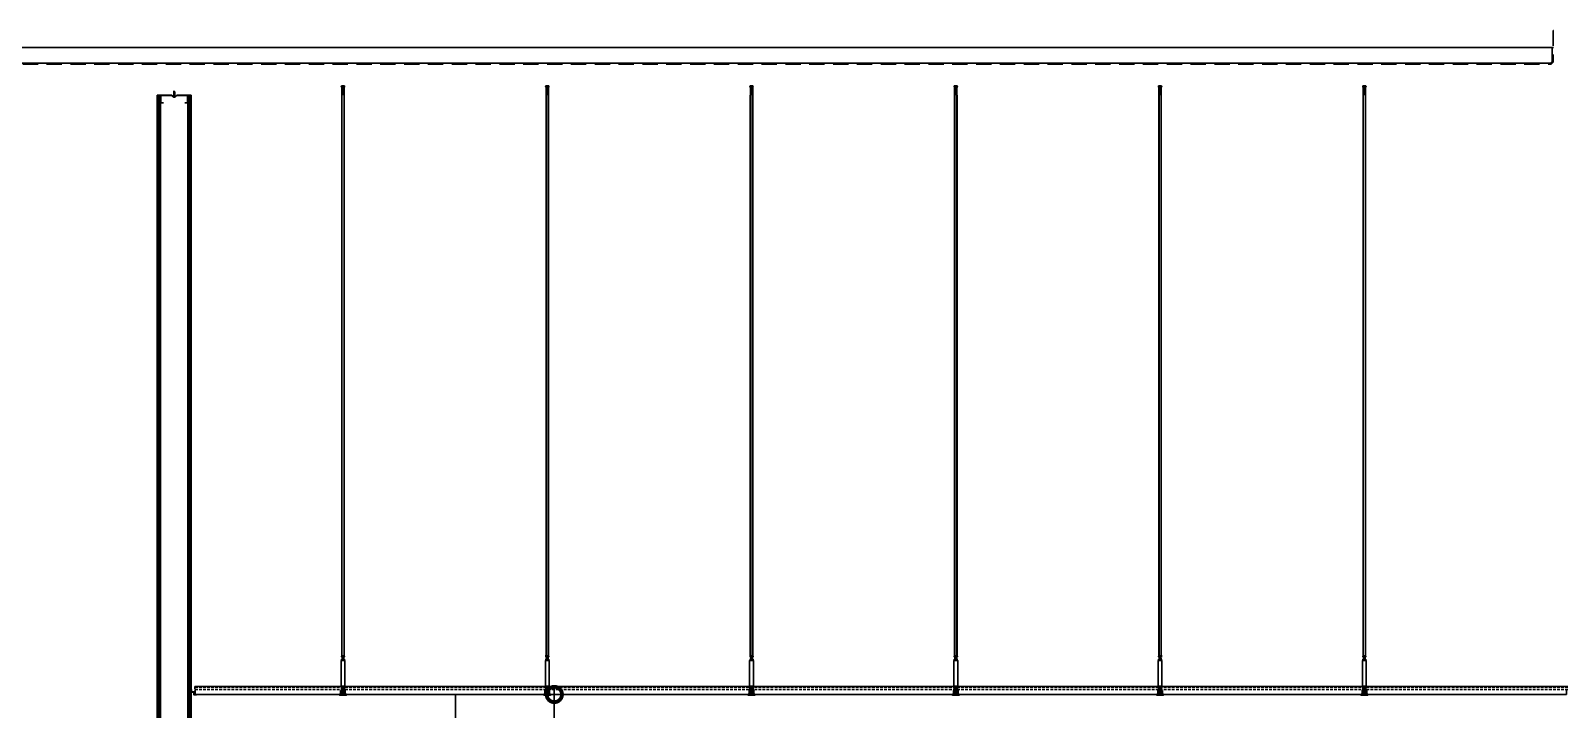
# Model space of a CAD drawing. Header units: millimetres. Extents: x 19868 to 801382, y -4805 to 85279.
# Drawn here: x 542794 to 551775, y 71291 to 75279 of the extents above; entities that cross this region are included whole.
import ezdxf

# ---------------------------------------------------------------- set-up
doc = ezdxf.new("R2010")
doc.units = ezdxf.units.MM
doc.header["$LTSCALE"] = 250
for name, pattern in [('A2', [8, 2, -2, 2, -2]), ('CENTER', [50.8, 31.75, -6.35, 6.35, -6.35]), ('CENTER2', [28.575, 19.05, -3.175, 3.175, -3.175]), ('H1', [1.5, 1, -0.5]), ('HID', [2.8, 1.8, -1]), ('HIDDEN', [9.525, 6.35, -3.175])]:
    doc.linetypes.add(name, pattern=pattern)
doc.layers.get('Defpoints').update_dxf_attribs({"color": 151})
for name, color, linetype in [('8입면선', 8, 'Continuous'), ('A-ETC-SERVER', 5, 'H1'), ('A-FIN', 6, 'Continuous'), ('A-FIN-8', 8, 'Continuous'), ('A-WALL-D', 7, 'Continuous'), ('A-WP', 1, 'HID'), ('C-1', 252, 'Continuous'), ('C-HANGER', 8, 'Continuous'), ('C-HANGER-C', 8, 'Continuous'), ('C-sec', 252, 'Continuous'), ('C-STL4', 252, 'Continuous'), ('C-STL6', 8, 'Continuous'), ('C-T-BAR MAIN-', 252, 'Continuous'), ('C-삼성엔지니어링_CEILING', 252, 'Continuous'), ('C-압출', 252, 'Continuous'), ('GAGAM-DT', 7, 'Continuous'), ('MO-S', 3, 'Continuous'), ('입면', 7, 'Continuous')]:
    doc.layers.add(name, color=color, linetype=linetype)
doc.layers.add('C-중심선', color=252, linetype='CENTER2', lineweight=20)
doc.layers.add('CK', color=221, linetype='Continuous', plot=False)
doc.styles.add('Gdim', font='')
doc.styles.get('Gdim').set_extended_font_data('Dotum')
doc.dimstyles.new('Gdim50', dxfattribs={"dimscale": 30, "dimtxt": 3, "dimasz": 6, "dimexe": 1.5, "dimexo": 2, "dimgap": 1, "dimtad": 1, "dimdec": 0, "dimzin": 0, "dimdsep": 46, "dimlunit": 6, "dimtxsty": 'Gdim', "dimblk": 'DOTSMALL', "dimcen": 1.5, "dimdle": 1.5, "dimclrd": 256, "dimclre": 256, "dimclrt": 256, "dimazin": 0, "dimtfac": 1, "dimtdec": 0, "dimtix": 1, "dimtmove": 2, "dimatfit": 3, "dimldrblk": 'DOTSMALL', "dimfxl": 1.5, "dimtolj": 1, "dimtzin": 0, "dimlwd": -1, "dimlwe": -1, "dimarcsym": 1})

# ---------------------------------------------------------------- blocks, each defined once
blk = doc.blocks.new('usgh')
at = {"layer": 'C-STL4'}
blk.add_lwpolyline([(1763311, 329517), (1763311, 329599), (1763381, 329599), (1763381, 329517)], close=True, dxfattribs=at)
at = {"layer": 'C-압출', "color": 252, "linetype": 'Continuous', "lineweight": 40, "extrusion": (0, 0, -1)}
for p, q in [((1763325, 329522), (1763320, 329517)), ((1763325, 329599), (1763322, 329596)), ((1763322, 329596), (1763325, 329592)), ((1763325, 329592), (1763322, 329588)), ((1763322, 329588), (1763325, 329584)), ((1763325, 329584), (1763322, 329580)), ((1763322, 329580), (1763325, 329576)), ((1763325, 329576), (1763322, 329572)), ((1763322, 329572), (1763325, 329568)), ((1763325, 329568), (1763322, 329565)), ((1763322, 329565), (1763325, 329561)), ((1763325, 329561), (1763322, 329557)), ((1763322, 329557), (1763325, 329553)), ((1763325, 329553), (1763322, 329549)), ((1763322, 329549), (1763325, 329545)), ((1763325, 329545), (1763322, 329541)), ((1763322, 329541), (1763325, 329538)), ((1763325, 329538), (1763322, 329534)), ((1763322, 329534), (1763325, 329530)), ((1763325, 329530), (1763322, 329526)), ((1763322, 329526), (1763325, 329522)), ((1763363, 329517), (1763368, 329522)), ((1763364, 329596), (1763368, 329599)), ((1763368, 329592), (1763364, 329596)), ((1763364, 329588), (1763368, 329592)), ((1763368, 329584), (1763364, 329588)), ((1763364, 329580), (1763368, 329584)), ((1763368, 329576), (1763364, 329580)), ((1763364, 329572), (1763368, 329576)), ((1763368, 329568), (1763364, 329572)), ((1763364, 329565), (1763368, 329568)), ((1763368, 329561), (1763364, 329565)), ((1763364, 329557), (1763368, 329561)), ((1763368, 329553), (1763364, 329557)), ((1763364, 329549), (1763368, 329553)), ((1763368, 329545), (1763364, 329549)), ((1763364, 329541), (1763368, 329545)), ((1763368, 329538), (1763364, 329541)), ((1763364, 329534), (1763368, 329538)), ((1763368, 329530), (1763364, 329534)), ((1763364, 329526), (1763368, 329530)), ((1763368, 329522), (1763364, 329526))]:
    blk.add_line(p, q, dxfattribs=at)
at = {"layer": 'C-중심선'}
blk.add_line((1763346, 329623), (1763346, 329480), dxfattribs=at)
blk = doc.blocks.new('r6okghj')
at = {"layer": 'C-삼성엔지니어링_CEILING'}
for p, q in [((1770244, 316436), (1770234, 316431)), ((1770244, 316390), (1770234, 316396)), ((1770344, 316436), (1770244, 316436)), ((1770253, 316436), (1770264, 316431)), ((1770253, 316390), (1770264, 316396)), ((1770274, 316436), (1770264, 316431)), ((1770264, 316396), (1770264, 316431)), ((1770274, 316390), (1770264, 316396)), ((1770314, 316436), (1770324, 316431)), ((1770314, 316390), (1770324, 316396)), ((1770334, 316436), (1770324, 316431)), ((1770324, 316396), (1770324, 316431)), ((1770334, 316390), (1770324, 316396)), ((1770344, 316436), (1770354, 316431)), ((1770344, 316390), (1770354, 316396))]:
    blk.add_line(p, q, dxfattribs=at)
for points in [[(1770234, 316431), (1770234, 316396)], [(1770244, 316390), (1770344, 316390)], [(1770354, 316396), (1770354, 316431)]]:
    blk.add_lwpolyline(points, dxfattribs=at)
blk = doc.blocks.new('격자틀-1')
at = {"layer": 'C-HANGER'}
for p, q in [((-16.4, 230.4), (6.3, 230.4)), ((-16.4, 230.4), (-16.4, 228.9)), ((-16.4, 228.9), (6.3, 228.9)), ((6.3, 230.4), (6.3, 228.9))]:
    blk.add_line(p, q, dxfattribs=at)
at = {"layer": 'C-HANGER-C'}
for p, q in [((-16.1, 52.1), (-16.1, 202)), ((6, 202), (-16.1, 202)), ((6, 52.1), (6, 202)), ((6, 52.1), (-16.1, 52.1))]:
    blk.add_line(p, q, dxfattribs=at)
at = {"layer": 'C-STL6', "linetype": 'CENTER2', "ltscale": 20}
blk.add_line((-5, 52.7), (-5, -5), dxfattribs=at)
at = {"layer": 'C-T-BAR MAIN-'}
blk.add_lwpolyline([(-14.3, 41.1), (-14.3, 52.1), (4.2, 52.1), (4.2, 41.1), (2.2, 41.1), (2.2, 50.1), (-12.3, 50.1), (-12.3, 41.1), (-14.3, 41.1)], dxfattribs=at)
at = {"layer": 'C-삼성엔지니어링_CEILING'}
for p, q in [((-14, 202), (-14, 203.8)), ((-12.4, 210.8), (-13.9, 209.9)), ((-12.4, 203.8), (-13.9, 204.7)), ((2.3, 210.8), (-12.4, 210.8)), ((2.3, 203.8), (-12.4, 203.8)), ((-11.1, 210.8), (-9.5, 209.9)), ((-11.1, 203.8), (-9.5, 204.7)), ((-10.7, 220.3), (-2.2, 222)), ((-10.7, 220.3), (-9.9, 221.6)), ((-10.7, 218.1), (1, 220.5)), ((-10.7, 220.3), (-9.9, 219.4)), ((-10.7, 218.1), (-9.9, 219.4)), ((-10.7, 215.9), (1, 218.3)), ((-10.7, 218.1), (-9.9, 217.2)), ((-10.7, 215.9), (-9.9, 217.2)), ((-10.7, 213.7), (1, 216.1)), ((-10.7, 215.9), (-9.9, 215)), ((-10.7, 213.7), (-9.9, 215)), ((-10.7, 213.7), (-9.9, 212.8)), ((-10.4, 213.4), (-10.4, 210.8)), ((-10.3, 222), (-9.9, 221.6)), ((-9.9, 221.6), (-7.6, 222)), ((-9.9, 221.6), (-7.6, 222)), ((-9.9, 219.4), (-0.2, 221.3)), ((-9.9, 219.4), (-0.2, 221.3)), ((-9.9, 217.2), (-0.2, 219.1)), ((-9.9, 217.2), (-0.2, 219.1)), ((-9.9, 215), (-0.2, 216.9)), ((-9.9, 215), (-0.2, 216.9)), ((-9.9, 212.8), (-0.2, 214.7)), ((-9.9, 212.8), (-0.2, 214.7)), ((-8, 210.8), (-9.5, 209.9)), ((-9.5, 204.7), (-9.5, 209.9)), ((-8, 203.8), (-9.5, 204.7)), ((-2.1, 210.8), (-0.6, 209.9)), ((-2.1, 203.8), (-0.6, 204.7)), ((1, 210.8), (-0.6, 209.9)), ((-0.6, 204.7), (-0.6, 209.9)), ((1, 203.8), (-0.6, 204.7)), ((-0.2, 221.3), (0.4, 222)), ((-0.2, 221.3), (1, 220.5)), ((-0.2, 219.1), (1, 220.5)), ((-0.2, 219.1), (1, 218.3)), ((-0.2, 216.9), (1, 218.3)), ((-0.2, 216.9), (1, 216.1)), ((-0.2, 214.7), (1, 216.1)), ((0.3, 215.3), (0.3, 210.8)), ((0.3, 215.3), (0.3, 210.8)), ((2.3, 210.8), (3.8, 209.9)), ((2.3, 203.8), (3.8, 204.7)), ((3.9, 202), (3.9, 203.8))]:
    blk.add_line(p, q, dxfattribs=at)
for points in [[(3.9, 203.8), (-14, 203.8)], [(-13.9, 209.9), (-13.9, 204.7)], [(-12.4, 203.8), (2.3, 203.8)], [(3.8, 204.7), (3.8, 209.9)]]:
    blk.add_lwpolyline(points, dxfattribs=at)
at = {"layer": 'C-압출', "linetype": 'Continuous', "lineweight": 40, "extrusion": (0, 0, -1)}
for p, q in [((-25.1, 0.3), (-25.1, 2.2)), ((-24.8, 2.5), (-12.6, 2.5)), ((-10.1, 0), (-24.8, 0)), ((-12.3, 2.8), (-12.3, 28.3)), ((-10.1, 50), (-8.3, 50)), ((-9.8, 19.7), (-9.8, 18.9)), ((-9.8, 18.9), (-9.2, 18.3)), ((-9.2, 18.3), (-9.8, 17.6)), ((-9.8, 17.6), (-9.2, 17)), ((-9.2, 17), (-9.8, 16.4)), ((-9.8, 16.4), (-9.2, 15.8)), ((-9.2, 15.8), (-9.8, 15.1)), ((-9.8, 15.1), (-9.2, 14.5)), ((-9.2, 14.5), (-9.8, 13.9)), ((-9.8, 13.9), (-9.2, 13.2)), ((-9.2, 13.2), (-9.8, 12.6)), ((-9.8, 12.6), (-9.2, 12)), ((-9.2, 12), (-9.8, 11.4)), ((-9.8, 11.4), (-9.2, 10.8)), ((-9.2, 10.8), (-9.8, 10.1)), ((-9.8, 10.1), (-9.2, 9.5)), ((-9.2, 9.5), (-9.8, 8.9)), ((-9.8, 8.9), (-9.2, 8.2)), ((-9.2, 8.2), (-9.8, 7.6)), ((-9.8, 7.6), (-9.2, 7)), ((-9.2, 7), (-9.8, 6.4)), ((-9.8, 6.4), (-9.2, 5.8)), ((-9.2, 5.8), (-9.8, 5.1)), ((-9.8, 5.1), (-9.2, 4.5)), ((-9.2, 4.5), (-9.8, 3.9)), ((-9.8, 3.9), (-9.2, 3.2)), ((-9.2, 3.2), (-9.8, 2.6)), ((-9.8, 2.6), (-9.2, 2)), ((-9.2, 2), (-9.8, 1.4)), ((-9.8, 1.4), (-9.8, 0.6)), ((-9.8, 0.6), (-9.8, 0.3)), ((-0.6, 20), (-9.5, 20)), ((-8.1, 49.7), (-8.1, 49.5)), ((-2, 49), (-2, 49.7)), ((-1.7, 50), (0.1, 50)), ((-0.9, 17.6), (-0.3, 18.3)), ((-0.3, 17), (-0.9, 17.6)), ((-0.9, 16.4), (-0.3, 17)), ((-0.3, 15.8), (-0.9, 16.4)), ((-0.9, 15.1), (-0.3, 15.8)), ((-0.3, 14.5), (-0.9, 15.1)), ((-0.9, 13.9), (-0.3, 14.5)), ((-0.3, 13.2), (-0.9, 13.9)), ((-0.9, 12.6), (-0.3, 13.2)), ((-0.3, 12), (-0.9, 12.6)), ((-0.9, 11.4), (-0.3, 12)), ((-0.3, 10.8), (-0.9, 11.4)), ((-0.9, 10.1), (-0.3, 10.8)), ((-0.3, 9.5), (-0.9, 10.1)), ((-0.9, 8.9), (-0.3, 9.5)), ((-0.3, 8.2), (-0.9, 8.9)), ((-0.9, 7.6), (-0.3, 8.2)), ((-0.3, 7), (-0.9, 7.6)), ((-0.9, 6.4), (-0.3, 7)), ((-0.3, 5.8), (-0.9, 6.4)), ((-0.9, 5.1), (-0.3, 5.8)), ((-0.3, 4.5), (-0.9, 5.1)), ((-0.9, 3.9), (-0.3, 4.5)), ((-0.3, 3.2), (-0.9, 3.9)), ((-0.9, 2.6), (-0.3, 3.2)), ((-0.3, 2), (-0.9, 2.6)), ((-0.9, 1.4), (-0.3, 2)), ((-0.3, 0.8), (-0.9, 1.4)), ((-0.3, 18.3), (-0.3, 19.7)), ((-0.3, 0.3), (-0.3, 0.8)), ((14.7, 0), (0, 0)), ((2.2, 28.3), (2.2, 2.8)), ((2.5, 2.5), (14.7, 2.5)), ((14.9, 2.2), (14.9, 0.3))]:
    blk.add_line(p, q, dxfattribs=at)
at = {"layer": 'C-압출', "linetype": 'Continuous', "lineweight": 40}
for p, q in [((-12.3, 28.3), (-12.3, 49.7)), ((-12, 50), (-8.3, 50)), ((-9.3, 31.3), (-9.3, 44.7)), ((-9, 45), (-8.3, 45)), ((-9, 31), (-1.1, 31)), ((-8.1, 49.7), (-8.1, 45.3)), ((-2, 49.7), (-2, 45.3)), ((-1.7, 50), (1.9, 50)), ((-1.7, 45), (-1.1, 45)), ((-0.8, 31.3), (-0.8, 44.7)), ((2.2, 28.3), (2.2, 49.7))]:
    blk.add_line(p, q, dxfattribs=at)
at = {"layer": 'C-압출', "linetype": 'Continuous', "lineweight": 40, "extrusion": (0, 0, -1)}
for centre, start, end in [((24.8, 0.3), 270, 0), ((12.6, 2.8), 180, 270), ((10.1, 0.3), 180, 270), ((9.5, 19.7), 0, 90), ((8.3, 49.7), 90, 180), ((1.7, 49.7), 0, 90), ((0.6, 19.7), 90, 180), ((0, 0.3), 270, 0), ((-2.5, 2.8), 270, 0), ((-14.7, 2.2), 90, 180), ((-14.7, 0.3), 180, 270)]:
    blk.add_arc(centre, 0.3, start, end, dxfattribs=at)
at = {"layer": 'C-압출', "linetype": 'Continuous', "lineweight": 40}
for centre, start, end in [((-12, 49.7), 90, 180), ((-9, 44.7), 90, 180), ((-9, 31.3), 180, 270), ((-8.3, 49.7), 0, 90), ((-8.3, 45.3), 270, 0), ((-1.7, 45.3), 180, 270), ((-1.1, 44.7), 0, 90), ((-1.1, 31.3), 270, 0), ((1.9, 49.7), 0, 90)]:
    blk.add_arc(centre, 0.3, start, end, dxfattribs=at)
at = {"layer": 'C-압출'}
blk.add_arc((-1.7, 49.7), 0.3, 90, 180, dxfattribs=at)
at = {"layer": 'C-중심선', "linetype": 'CENTER', "lineweight": 5}
blk.add_line((-14.5, 25.5), (4.4, 25.5), dxfattribs=at)
at = {"layer": 'C-HANGER-C'}
for name, p, xscale, yscale, zscale in [('r6okghj', (-263370.1, -46847), 0.1487691112046762, 0.1487691112046762, 0.1487691112046762), ('usgh', (-176673.6, -32977.4), 0.1001893939418906, 0.1001893939418906, 0.1001893939418906)]:
    blk.add_blockref(name, p, dxfattribs=dict(at, xscale=xscale, yscale=yscale, zscale=zscale))
blk = doc.blocks.new('A$C8f9dbc63')
at = {"layer": 'A-ETC-SERVER', "color": 8, "linetype": 'HID', "ltscale": 0.5}
blk.add_line((0, 2650), (0, 4200), dxfattribs=at)
blk = doc.blocks.new('_DotSmall')
at = {"color": 0, "linetype": 'ByBlock', "const_width": 0.5}
blk.add_lwpolyline([(-0.0625, 0, 1), (0.0625, 0, 1)], format="xyb", close=True, dxfattribs=at)
blk = doc.blocks.new('*D90')
at = {"layer": 'CK', "transparency": 16777216}
for p, q in [((545871, 67133.9), (545871, 71423.9)), ((545498.2, 71378.9), (545916, 71378.9)), ((545498.2, 67178.9), (545916, 67178.9))]:
    blk.add_line(p, q, dxfattribs=at)
at = {"layer": 'Defpoints', "color": 0, "transparency": 16777216}
for p in [(545438.2, 71378.9), (545871, 71378.9), (545438.2, 67178.9)]:
    blk.add_point(p, dxfattribs=at)
at = {"layer": 'CK', "transparency": 16777216, "xscale": 180, "yscale": 180, "zscale": 180}
for p, rotation in [((545871, 71378.9), 90), ((545871, 67178.9), 270)]:
    blk.add_blockref('_DotSmall', p, dxfattribs=dict(at, rotation=rotation))
at = {"layer": 'CK', "transparency": 16777216, "insert": (545787.2, 69278.9), "char_height": 90, "attachment_point": 5, "rotation": 90, "style": 'Gdim'}
blk.add_mtext('\\A1;4,200', dxfattribs=at)
blk = doc.blocks.new('*U122')
at = {"layer": '8입면선', "color": 8}
for p, q in [((3316397.6, 472011.4), (3316397.6, 479631.4)), ((3316577.6, 472011.4), (3316577.6, 479631.4))]:
    blk.add_line(p, q, dxfattribs=at)
at = {"layer": 'A-WALL-D'}
for p, q in [((3316387.6, 479631.4), (3316387.6, 472011.4)), ((3316407.6, 479631.4), (3316387.6, 479631.4)), ((3316407.6, 472021.4), (3316407.6, 479631.4)), ((3316567.6, 472021.4), (3316567.6, 479631.4)), ((3316587.6, 479631.4), (3316567.6, 479631.4)), ((3316587.6, 479631.4), (3316587.6, 472011.4)), ((3316407.6, 472011.4), (3316387.6, 472011.4)), ((3316587.6, 472011.4), (3316567.6, 472011.4))]:
    blk.add_line(p, q, dxfattribs=at)
at = {"layer": 'CK', "linetype": 'Continuous'}
blk.add_line((3316472.9, 472011.4), (3316502.3, 472011.4), dxfattribs=at)
at = {"layer": 'GAGAM-DT', "color": 8}
for p, q in [((3316485.3, 479625.6), (3316485.3, 479657)), ((3316490.3, 479651.5), (3316485.3, 479657)), ((3316490.3, 479625.6), (3316490.3, 479651.5)), ((3316492.7, 479625.6), (3316482.8, 479625.6)), ((3316482.8, 479625.6), (3316482.8, 479622.1)), ((3316491.2, 479620.6), (3316484.3, 479620.6)), ((3316485.3, 479625.6), (3316485.3, 479620.6)), ((3316490.3, 479625.6), (3316490.3, 479620.6)), ((3316492.7, 479625.6), (3316492.7, 479622.1)), ((3316482.8, 472017.2), (3316482.8, 472020.7)), ((3316491.2, 472022.2), (3316484.3, 472022.2)), ((3316485.3, 472017.2), (3316485.3, 472022.2)), ((3316490.3, 472017.2), (3316490.3, 472022.2)), ((3316492.7, 472017.2), (3316492.7, 472020.7)), ((3316492.7, 472017.2), (3316482.8, 472017.2)), ((3316485.3, 472017.2), (3316485.3, 471985.8)), ((3316490.3, 471991.3), (3316485.3, 471985.8)), ((3316490.3, 472017.2), (3316490.3, 471991.3))]:
    blk.add_line(p, q, dxfattribs=at)
for centre, start, end in [((3316484.3, 479622.1), 180, 270), ((3316491.2, 479622.1), 270, 0), ((3316484.3, 472020.7), 90, 180), ((3316491.2, 472020.7), 0, 90)]:
    blk.add_arc(centre, 1.51, start, end, dxfattribs=at)
at = {"layer": '입면', "color": 6}
for p, q in [((3316407.6, 479586.4), (3316407.6, 479631.4)), ((3316407.6, 479631.4), (3316472.9, 479631.4)), ((3316425.4, 479586.4), (3316407.6, 479586.4)), ((3316472.4, 479630.2), (3316408.8, 479630.2)), ((3316408.8, 479630.2), (3316408.8, 479587.6)), ((3316408.8, 479587.6), (3316425.4, 479587.6)), ((3316425.4, 479587.6), (3316425.4, 479586.4)), ((3316477.4, 479624.4), (3316472.4, 479630.2)), ((3316472.9, 479631.4), (3316477.9, 479625.6)), ((3316497.8, 479624.4), (3316477.4, 479624.4)), ((3316477.9, 479625.6), (3316497.3, 479625.6)), ((3316497.3, 479625.6), (3316502.3, 479631.4)), ((3316502.8, 479630.2), (3316497.8, 479624.4)), ((3316502.3, 479631.4), (3316567.6, 479631.4)), ((3316566.4, 479630.2), (3316502.8, 479630.2)), ((3316549.8, 479586.4), (3316549.8, 479587.6)), ((3316549.8, 479587.6), (3316566.4, 479587.6)), ((3316567.6, 479586.4), (3316549.8, 479586.4)), ((3316566.4, 479587.6), (3316566.4, 479630.2)), ((3316567.6, 479631.4), (3316567.6, 479586.4)), ((3316425.4, 472056.4), (3316407.6, 472056.4)), ((3316407.6, 472056.4), (3316407.6, 472011.4)), ((3316408.8, 472012.6), (3316408.8, 472055.2)), ((3316408.8, 472055.2), (3316425.4, 472055.2)), ((3316425.4, 472055.2), (3316425.4, 472056.4)), ((3316477.4, 472018.5), (3316472.4, 472012.6)), ((3316497.8, 472018.5), (3316477.4, 472018.5)), ((3316502.8, 472012.6), (3316497.8, 472018.5)), ((3316567.6, 472056.4), (3316549.8, 472056.4)), ((3316549.8, 472056.4), (3316549.8, 472055.2)), ((3316549.8, 472055.2), (3316566.4, 472055.2)), ((3316566.4, 472055.2), (3316566.4, 472012.6)), ((3316567.6, 472011.4), (3316567.6, 472056.4)), ((3316407.6, 472011.4), (3316472.9, 472011.4)), ((3316472.4, 472012.6), (3316408.8, 472012.6)), ((3316472.9, 472011.4), (3316477.9, 472017.3)), ((3316477.9, 472017.3), (3316497.3, 472017.3)), ((3316497.3, 472017.3), (3316502.3, 472011.4)), ((3316502.3, 472011.4), (3316567.6, 472011.4)), ((3316566.4, 472012.6), (3316502.8, 472012.6))]:
    blk.add_line(p, q, dxfattribs=at)

msp = doc.modelspace()

# ---------------------------------------------------------------- linework, layer by layer
at = {"layer": 'A-FIN'}
msp.add_line((542173.2, 75178.9), (551740.7, 75178.9), dxfattribs=at)
at = {"layer": 'A-FIN-8'}
for p, q in [((551732.7, 75178.9), (551732.7, 75097.1)), ((542191.4, 75086.9), (551722.5, 75086.9)), ((551722.5, 75086.9), (551732.7, 75097.1))]:
    msp.add_line(p, q, dxfattribs=at)
at = {"layer": 'A-WP', "ltscale": 0.2}
for p, q in [((542188.4, 75081.9), (551725.6, 75081.9)), ((551725.6, 75081.9), (551737.7, 75094.1))]:
    msp.add_line(p, q, dxfattribs=at)
at = {"layer": 'A-WP', "linetype": 'HID', "ltscale": 0.2}
msp.add_lwpolyline([(551740.7, 75278.9), (551737.7, 75278.9), (551737.7, 75094.1)], dxfattribs=at)
at = {"layer": 'C-1', "linetype": 'A2'}
for p, q in [((544620.7, 74946.1), (544619.6, 74948.9)), ((544625.8, 74951.2), (544620.1, 74950)), ((544624.5, 74941.7), (544620.2, 74951.5)), ((544620.7, 74946.1), (544621.6, 74946.4)), ((544621.4, 74944.4), (544622.2, 74944.7)), ((544622.4, 74941.7), (544621.4, 74944.4)), ((544622.2, 74944.7), (544621.6, 74946.4)), ((544636.9, 74953.8), (544621.7, 74953.8)), ((544622.4, 74898.9), (544622.4, 74941.7)), ((544624.5, 74898.9), (544624.5, 74941.7)), ((544629.3, 74942.5), (544626.7, 74950.7)), ((544629.3, 74942.5), (544631.9, 74950.7)), ((544638.5, 74950), (544632.9, 74951.2)), ((544634.2, 74941.7), (544638.4, 74951.5)), ((544634.2, 74941.7), (544634.2, 74898.9)), ((544636.2, 74941.7), (544637.3, 74944.4)), ((544636.2, 74941.7), (544636.2, 74898.9)), ((544636.4, 74944.7), (544637, 74946.4)), ((544637.3, 74944.4), (544636.4, 74944.7)), ((544637.9, 74946.1), (544637, 74946.4)), ((544637.9, 74946.1), (544639, 74948.9)), ((545820.7, 74946.1), (545819.6, 74948.9)), ((545825.8, 74951.2), (545820.1, 74950)), ((545824.5, 74941.7), (545820.2, 74951.5)), ((545820.7, 74946.1), (545821.6, 74946.4)), ((545821.4, 74944.4), (545822.2, 74944.7)), ((545822.4, 74941.7), (545821.4, 74944.4)), ((545822.2, 74944.7), (545821.6, 74946.4)), ((545836.9, 74953.8), (545821.7, 74953.8)), ((545822.4, 74898.9), (545822.4, 74941.7)), ((545824.5, 74898.9), (545824.5, 74941.7)), ((545829.3, 74942.5), (545826.7, 74950.7)), ((545829.3, 74942.5), (545831.9, 74950.7)), ((545838.5, 74950), (545832.9, 74951.2)), ((545834.2, 74941.7), (545838.4, 74951.5)), ((545834.2, 74941.7), (545834.2, 74898.9)), ((545836.2, 74941.7), (545837.3, 74944.4)), ((545836.2, 74941.7), (545836.2, 74898.9)), ((545836.4, 74944.7), (545837, 74946.4)), ((545837.3, 74944.4), (545836.4, 74944.7)), ((545837.9, 74946.1), (545837, 74946.4)), ((545837.9, 74946.1), (545839, 74948.9)), ((547020.7, 74946.1), (547019.6, 74948.9)), ((547025.8, 74951.2), (547020.1, 74950)), ((547024.5, 74941.7), (547020.2, 74951.5)), ((547020.7, 74946.1), (547021.6, 74946.4)), ((547021.4, 74944.4), (547022.2, 74944.7)), ((547022.4, 74941.7), (547021.4, 74944.4)), ((547022.2, 74944.7), (547021.6, 74946.4)), ((547036.9, 74953.8), (547021.7, 74953.8)), ((547022.4, 74898.9), (547022.4, 74941.7)), ((547024.5, 74898.9), (547024.5, 74941.7)), ((547029.3, 74942.5), (547026.7, 74950.7)), ((547029.3, 74942.5), (547031.9, 74950.7)), ((547038.5, 74950), (547032.9, 74951.2)), ((547034.2, 74941.7), (547038.4, 74951.5)), ((547034.2, 74941.7), (547034.2, 74898.9)), ((547036.2, 74941.7), (547037.3, 74944.4)), ((547036.2, 74941.7), (547036.2, 74898.9)), ((547036.4, 74944.7), (547037, 74946.4)), ((547037.3, 74944.4), (547036.4, 74944.7)), ((547037.9, 74946.1), (547037, 74946.4)), ((547037.9, 74946.1), (547039, 74948.9)), ((548220.7, 74946.1), (548219.6, 74948.9)), ((548225.8, 74951.2), (548220.1, 74950)), ((548224.5, 74941.7), (548220.2, 74951.5)), ((548220.7, 74946.1), (548221.6, 74946.4)), ((548221.4, 74944.4), (548222.2, 74944.7)), ((548222.4, 74941.7), (548221.4, 74944.4)), ((548222.2, 74944.7), (548221.6, 74946.4)), ((548236.9, 74953.8), (548221.7, 74953.8)), ((548222.4, 74898.9), (548222.4, 74941.7)), ((548224.5, 74898.9), (548224.5, 74941.7)), ((548229.3, 74942.5), (548226.7, 74950.7)), ((548229.3, 74942.5), (548231.9, 74950.7)), ((548238.5, 74950), (548232.9, 74951.2)), ((548234.2, 74941.7), (548238.4, 74951.5)), ((548234.2, 74941.7), (548234.2, 74898.9)), ((548236.2, 74941.7), (548237.3, 74944.4)), ((548236.2, 74941.7), (548236.2, 74898.9)), ((548236.4, 74944.7), (548237, 74946.4)), ((548237.3, 74944.4), (548236.4, 74944.7)), ((548237.9, 74946.1), (548237, 74946.4)), ((548237.9, 74946.1), (548239, 74948.9)), ((549420.7, 74946.1), (549419.6, 74948.9)), ((549425.8, 74951.2), (549420.1, 74950)), ((549424.5, 74941.7), (549420.2, 74951.5)), ((549420.7, 74946.1), (549421.6, 74946.4)), ((549421.4, 74944.4), (549422.2, 74944.7)), ((549422.4, 74941.7), (549421.4, 74944.4)), ((549422.2, 74944.7), (549421.6, 74946.4)), ((549436.9, 74953.8), (549421.7, 74953.8)), ((549422.4, 74898.9), (549422.4, 74941.7)), ((549424.5, 74898.9), (549424.5, 74941.7)), ((549429.3, 74942.5), (549426.7, 74950.7)), ((549429.3, 74942.5), (549431.9, 74950.7)), ((549438.5, 74950), (549432.9, 74951.2)), ((549434.2, 74941.7), (549438.4, 74951.5)), ((549434.2, 74941.7), (549434.2, 74898.9)), ((549436.2, 74941.7), (549437.3, 74944.4)), ((549436.2, 74941.7), (549436.2, 74898.9)), ((549436.4, 74944.7), (549437, 74946.4)), ((549437.3, 74944.4), (549436.4, 74944.7)), ((549437.9, 74946.1), (549437, 74946.4)), ((549437.9, 74946.1), (549439, 74948.9)), ((550620.7, 74946.1), (550619.6, 74948.9)), ((550625.8, 74951.2), (550620.1, 74950)), ((550624.5, 74941.7), (550620.2, 74951.5)), ((550620.7, 74946.1), (550621.6, 74946.4)), ((550621.4, 74944.4), (550622.2, 74944.7)), ((550622.4, 74941.7), (550621.4, 74944.4)), ((550622.2, 74944.7), (550621.6, 74946.4)), ((550636.9, 74953.8), (550621.7, 74953.8)), ((550622.4, 74898.9), (550622.4, 74941.7)), ((550624.5, 74898.9), (550624.5, 74941.7)), ((550629.3, 74942.5), (550626.7, 74950.7)), ((550629.3, 74942.5), (550631.9, 74950.7)), ((550638.5, 74950), (550632.9, 74951.2)), ((550634.2, 74941.7), (550638.4, 74951.5)), ((550634.2, 74941.7), (550634.2, 74898.9)), ((550636.2, 74941.7), (550637.3, 74944.4)), ((550636.2, 74941.7), (550636.2, 74898.9)), ((550636.4, 74944.7), (550637, 74946.4)), ((550637.3, 74944.4), (550636.4, 74944.7)), ((550637.9, 74946.1), (550637, 74946.4)), ((550637.9, 74946.1), (550639, 74948.9))]:
    msp.add_line(p, q, dxfattribs=at)
for centre, radius, start, end in [((544620.3, 74949.2), 0.808, 102.52881, 201.80141), ((544621.7, 74952.2), 1.62, 90, 203.42869), ((544625.9, 74950.4), 0.808, 17.65012, 102.52881), ((544632.7, 74950.4), 0.808, 77.47119, 162.34988), ((544636.9, 74952.2), 1.62, 336.57131, 90), ((544638.3, 74949.2), 0.808, 338.19859, 77.47119), ((545820.3, 74949.2), 0.808, 102.52881, 201.80141), ((545821.7, 74952.2), 1.62, 90, 203.42869), ((545825.9, 74950.4), 0.808, 17.65012, 102.52881), ((545832.7, 74950.4), 0.808, 77.47119, 162.34988), ((545836.9, 74952.2), 1.62, 336.57131, 90), ((545838.3, 74949.2), 0.808, 338.19859, 77.47119), ((547020.3, 74949.2), 0.808, 102.52881, 201.80141), ((547021.7, 74952.2), 1.62, 90, 203.42869), ((547025.9, 74950.4), 0.808, 17.65012, 102.52881), ((547032.7, 74950.4), 0.808, 77.47119, 162.34988), ((547036.9, 74952.2), 1.62, 336.57131, 90), ((547038.3, 74949.2), 0.808, 338.19859, 77.47119), ((548220.3, 74949.2), 0.808, 102.52881, 201.80141), ((548221.7, 74952.2), 1.62, 90, 203.42869), ((548225.9, 74950.4), 0.808, 17.65012, 102.52881), ((548232.7, 74950.4), 0.808, 77.47119, 162.34988), ((548236.9, 74952.2), 1.62, 336.57131, 90), ((548238.3, 74949.2), 0.808, 338.19859, 77.47119), ((549420.3, 74949.2), 0.808, 102.52881, 201.80141), ((549421.7, 74952.2), 1.62, 90, 203.42869), ((549425.9, 74950.4), 0.808, 17.65012, 102.52881), ((549432.7, 74950.4), 0.808, 77.47119, 162.34988), ((549436.9, 74952.2), 1.62, 336.57131, 90), ((549438.3, 74949.2), 0.808, 338.19859, 77.47119), ((550620.3, 74949.2), 0.808, 102.52881, 201.80141), ((550621.7, 74952.2), 1.62, 90, 203.42869), ((550625.9, 74950.4), 0.808, 17.65012, 102.52881), ((550632.7, 74950.4), 0.808, 77.47119, 162.34988), ((550636.9, 74952.2), 1.62, 336.57131, 90), ((550638.3, 74949.2), 0.808, 338.19859, 77.47119)]:
    msp.add_arc(centre, radius, start, end, dxfattribs=at)
at = {"layer": 'C-HANGER'}
for p, q in [((544622.1, 71606.9), (544622.1, 74898.9)), ((544623, 71606.9), (544623, 74898.9)), ((544635.6, 71606.9), (544635.6, 74898.9)), ((544636.5, 71606.9), (544636.5, 74898.9)), ((545822.1, 71606.9), (545822.1, 74898.9)), ((545823, 71606.9), (545823, 74898.9)), ((545835.6, 71606.9), (545835.6, 74898.9)), ((545836.5, 71606.9), (545836.5, 74898.9)), ((547022.1, 71606.9), (547022.1, 74898.9)), ((547023, 71606.9), (547023, 74898.9)), ((547035.6, 71606.9), (547035.6, 74898.9)), ((547036.5, 71606.9), (547036.5, 74898.9)), ((548222.1, 71606.9), (548222.1, 74898.9)), ((548223, 71606.9), (548223, 74898.9)), ((548235.6, 71606.9), (548235.6, 74898.9)), ((548236.5, 71606.9), (548236.5, 74898.9)), ((549422.1, 71606.9), (549422.1, 74898.9)), ((549423, 71606.9), (549423, 74898.9)), ((549435.6, 71606.9), (549435.6, 74898.9)), ((549436.5, 71606.9), (549436.5, 74898.9)), ((550622.1, 71606.9), (550622.1, 74898.9)), ((550623, 71606.9), (550623, 74898.9)), ((550635.6, 71606.9), (550635.6, 74898.9)), ((550636.5, 71606.9), (550636.5, 74898.9))]:
    msp.add_line(p, q, dxfattribs=at)
at = {"layer": 'C-sec'}
for points in [[(543761.1, 71379.7), (544615.4, 71379.7, 0.361786), (544615.6, 71380), (544615.6, 71401.7), (544616.3, 71401.7), (544616.3, 71379.2, -0.414214), (544616, 71378.9), (543760.5, 71378.9, -0.414214), (543760.2, 71379.2), (543760.2, 71401.7), (543760.9, 71401.7), (543760.9, 71380, 0.414214), (543761.2, 71379.7)], [(544643.3, 71379.7), (545815.4, 71379.7, 0.361786), (545815.6, 71380), (545815.6, 71401.7), (545816.3, 71401.7), (545816.3, 71379.2, -0.414214), (545816, 71378.9), (544642.6, 71378.9, -0.414214), (544642.3, 71379.2), (544642.3, 71401.7), (544643, 71401.7), (544643, 71380, 0.414214), (544643.3, 71379.7)], [(545843.3, 71379.7), (547015.4, 71379.7, 0.361786), (547015.6, 71380), (547015.6, 71401.7), (547016.3, 71401.7), (547016.3, 71379.2, -0.414214), (547016, 71378.9), (545842.6, 71378.9, -0.414214), (545842.3, 71379.2), (545842.3, 71401.7), (545843, 71401.7), (545843, 71380, 0.414214), (545843.3, 71379.7)], [(547043.3, 71379.7), (548215.4, 71379.7, 0.361786), (548215.6, 71380), (548215.6, 71401.7), (548216.3, 71401.7), (548216.3, 71379.2, -0.414214), (548216, 71378.9), (547042.6, 71378.9, -0.414214), (547042.3, 71379.2), (547042.3, 71401.7), (547043, 71401.7), (547043, 71380, 0.414214), (547043.3, 71379.7)], [(548243.3, 71379.7), (549415.4, 71379.7, 0.361786), (549415.6, 71380), (549415.6, 71401.7), (549416.3, 71401.7), (549416.3, 71379.2, -0.414214), (549416, 71378.9), (548242.6, 71378.9, -0.414214), (548242.3, 71379.2), (548242.3, 71401.7), (548243, 71401.7), (548243, 71380, 0.414214), (548243.3, 71379.7)], [(549443.3, 71379.7), (550615.4, 71379.7, 0.361786), (550615.6, 71380), (550615.6, 71401.7), (550616.3, 71401.7), (550616.3, 71379.2, -0.414214), (550616, 71378.9), (549442.6, 71378.9, -0.414214), (549442.3, 71379.2), (549442.3, 71401.7), (549443, 71401.7), (549443, 71380, 0.414214), (549443.3, 71379.7)], [(550643.3, 71379.7), (551815.4, 71379.7, 0.361786), (551815.6, 71380), (551815.6, 71401.7), (551816.3, 71401.7), (551816.3, 71379.2, -0.414214), (551816, 71378.9), (550642.6, 71378.9, -0.414214), (550642.3, 71379.2), (550642.3, 71401.7), (550643, 71401.7), (550643, 71380, 0.414214), (550643.3, 71379.7)]]:
    msp.add_lwpolyline(points, format="xyb", dxfattribs=at)
at = {"layer": 'C-STL6'}
msp.add_line((543760.2, 71426.4), (559016.3, 71426.4), dxfattribs=at)
at = {"layer": 'C-STL6', "linetype": 'HIDDEN', "ltscale": 0.01}
for p, q in [((543760.2, 71426.4), (543760.2, 71407.5)), ((543760.2, 71421.5), (559016.3, 71421.5)), ((543760.2, 71407.5), (559016.3, 71407.5))]:
    msp.add_line(p, q, dxfattribs=at)
at = {"layer": 'MO-S'}
msp.add_line((543743, 71400.1), (543734.9, 71400.1), dxfattribs=at)
msp.add_lwpolyline([(543738.2, 71407.7), (543739.4, 71407.7), (543739.4, 71393.9), (543754.4, 71393.9), (543754.4, 71378.9), (543768.2, 71378.9), (543768.2, 71377.7), (543753.2, 71377.7), (543753.2, 71392.7), (543738.2, 71392.7)], close=True, dxfattribs=at)

# ---------------------------------------------------------------- block references
at = {"layer": 'A-ETC-SERVER'}
msp.add_blockref('A$C8f9dbc63', (545289.7, 67178.9), dxfattribs=at)
at = {"layer": 'A-WALL-D'}
msp.add_blockref('*U122', (-2772849.4, -404732.5), dxfattribs=at)
at = {"layer": 'C-sec'}
for p in [(544634.4, 71376.4), (545834.4, 71376.4), (547034.4, 71376.4), (548234.4, 71376.4), (549434.4, 71376.4), (550634.4, 71376.4)]:
    msp.add_blockref('격자틀-1', p, dxfattribs=at)

# ---------------------------------------------------------------- dimensions: what is measured, and where the dimension line sits
at = {"layer": 'CK'}
dim = msp.add_linear_dim(base=(545871, 71378.9), p1=(545438.2, 67178.9), p2=(545438.2, 71378.9), angle=90, dimstyle='Gdim50', dxfattribs=at)
dim.commit()
dim.dimension.update_dxf_attribs({"geometry": '*D90', "text_midpoint": (545787.2, 69278.9)})

doc.saveas('drawing.dxf')
